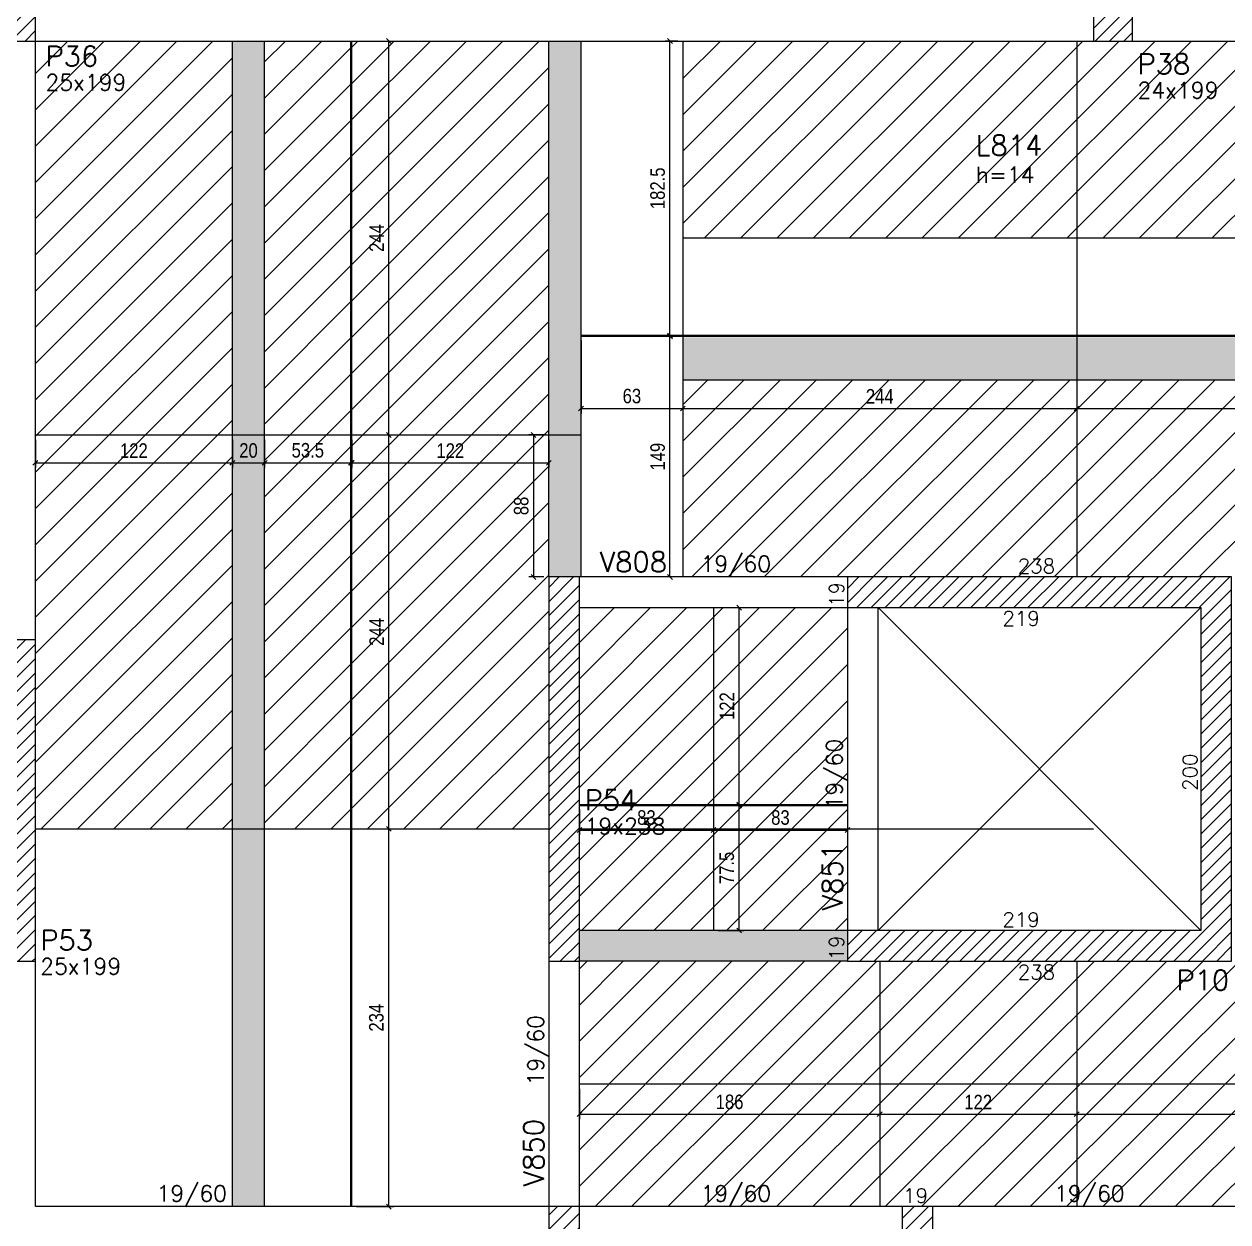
# Model space of a CAD drawing. Extents: x 1860 to 8661, y -614 to 3008.
# Drawn here: x 3347 to 4093, y 1386 to 2128 of the extents above; entities that cross this region are included whole.
import ezdxf

# ---------------------------------------------------------------- set-up
doc = ezdxf.new("R2010")
doc.units = 0
for name, color, linetype in [('COTA', 241, 'Continuous'), ('F-LAJES-DIM', 2, 'Continuous'), ('F-LAJES-NOME', 4, 'Continuous'), ('F-PILARES-DIM', 172, 'Continuous'), ('F-PILARES-HACH', 174, 'Continuous'), ('F-PILARES-NOME', 170, 'Continuous'), ('F-PILARES-S', 170, 'Continuous'), ('F-VIGAS', 3, 'Continuous'), ('F-VIGAS-DIM', 2, 'Continuous'), ('F-VIGAS-NOME', 4, 'Continuous'), ('F-VÃO', 1, 'Continuous'), ('Painéis', 200, 'Continuous')]:
    doc.layers.add(name, color=color, linetype=linetype)
doc.layers.add('Hachura', color=251, linetype='Continuous', lineweight=9)
doc.styles.add('COTA TECNICA-50', font='techl___.ttf', dxfattribs={"height": 9})
doc.styles.add('MCP', font='romans.shx')
doc.dimstyles.new('COTA PAINEL-50', dxfattribs={"dimtxt": 9, "dimasz": 3, "dimexe": 3, "dimexo": 3, "dimgap": 3, "dimtad": 1, "dimdec": 1, "dimzin": 12, "dimdsep": 46, "dimtxsty": 'COTA TECNICA-50', "dimblk1": 'OBLIQUE', "dimblk2": 'OBLIQUE', "dimsah": 1, "dimcen": 0.9, "dimclrd": 4, "dimclre": 4, "dimclrt": 240, "dimadec": 1, "dimazin": 3, "dimtfac": 1, "dimtdec": 1, "dimtmove": 0, "dimatfit": 3, "dimfxl": 1, "dimtolj": 1, "dimtzin": 12, "dimarcsym": 0})
pattern_1 = [(45, (3891.34, 901.7874), (-4.419417, 4.419417), [])]

# ---------------------------------------------------------------- blocks, each defined once
blk = doc.blocks.new('_Oblique')
at = {"color": 0, "linetype": 'ByBlock', "lineweight": -2}
blk.add_line((-0.5, -0.5), (0.5, 0.5), dxfattribs=at)
blk = doc.blocks.new('*D67')
at = {"layer": 'COTA', "color": 4, "lineweight": -2, "transparency": 16777216}
for p, q in [((3691.34, 1468.29), (3691.34, 1449.49)), ((3877.34, 1468.29), (3877.34, 1449.49)), ((3691.34, 1452.49), (3877.34, 1452.49))]:
    blk.add_line(p, q, dxfattribs=at)
at = {"layer": 'Defpoints', "color": 0, "transparency": 16777216}
for p in [(3691.34, 1471.29), (3877.34, 1471.29), (3877.34, 1452.49)]:
    blk.add_point(p, dxfattribs=at)
at = {"layer": 'COTA', "color": 4, "lineweight": -2, "transparency": 16777216, "xscale": 3, "yscale": 3, "zscale": 3, "rotation": 180}
blk.add_blockref('_Oblique', (3691.34, 1452.49), dxfattribs=at)
at = {"layer": 'COTA', "color": 4, "lineweight": -2, "transparency": 16777216, "xscale": 3, "yscale": 3, "zscale": 3}
blk.add_blockref('_Oblique', (3877.34, 1452.49), dxfattribs=at)
at = {"layer": 'COTA', "color": 240, "transparency": 16777216, "insert": (3784.34, 1460.1), "char_height": 9, "attachment_point": 5, "style": 'COTA TECNICA-50'}
blk.add_mtext('\\A1;186', dxfattribs=at)
blk = doc.blocks.new('*D68')
at = {"layer": 'COTA', "color": 4, "lineweight": -2, "transparency": 16777216}
for p, q in [((3877.34, 1483.29), (3877.34, 1449.49)), ((3999.34, 1468.29), (3999.34, 1449.49)), ((3877.34, 1452.49), (3999.34, 1452.49))]:
    blk.add_line(p, q, dxfattribs=at)
at = {"layer": 'Defpoints', "color": 0, "transparency": 16777216}
for p in [(3877.34, 1486.29), (3999.34, 1471.29), (3999.34, 1452.49)]:
    blk.add_point(p, dxfattribs=at)
at = {"layer": 'COTA', "color": 4, "lineweight": -2, "transparency": 16777216, "xscale": 3, "yscale": 3, "zscale": 3, "rotation": 180}
blk.add_blockref('_Oblique', (3877.34, 1452.49), dxfattribs=at)
at = {"layer": 'COTA', "color": 4, "lineweight": -2, "transparency": 16777216, "xscale": 3, "yscale": 3, "zscale": 3}
blk.add_blockref('_Oblique', (3999.34, 1452.49), dxfattribs=at)
at = {"layer": 'COTA', "color": 240, "transparency": 16777216, "insert": (3938.34, 1460.04), "char_height": 9, "attachment_point": 5, "style": 'COTA TECNICA-50'}
blk.add_mtext('\\A1;122', dxfattribs=at)
blk = doc.blocks.new('*D69')
at = {"layer": 'COTA', "color": 4, "lineweight": -2, "transparency": 16777216}
for p, q in [((3999.34, 1468.29), (3999.34, 1449.49)), ((4243.34, 1468.29), (4243.34, 1449.49)), ((3999.34, 1452.49), (4243.34, 1452.49))]:
    blk.add_line(p, q, dxfattribs=at)
at = {"layer": 'Defpoints', "color": 0, "transparency": 16777216}
for p in [(3999.34, 1471.29), (4243.34, 1471.29), (4243.34, 1452.49)]:
    blk.add_point(p, dxfattribs=at)
at = {"layer": 'COTA', "color": 4, "lineweight": -2, "transparency": 16777216, "xscale": 3, "yscale": 3, "zscale": 3, "rotation": 180}
blk.add_blockref('_Oblique', (3999.34, 1452.49), dxfattribs=at)
at = {"layer": 'COTA', "color": 4, "lineweight": -2, "transparency": 16777216, "xscale": 3, "yscale": 3, "zscale": 3}
blk.add_blockref('_Oblique', (4243.34, 1452.49), dxfattribs=at)
at = {"layer": 'COTA', "color": 240, "transparency": 16777216, "insert": (4121.34, 1460.05), "char_height": 9, "attachment_point": 5, "style": 'COTA TECNICA-50'}
blk.add_mtext('\\A1;244', dxfattribs=at)
blk = doc.blocks.new('*D78')
at = {"layer": 'COTA', "color": 4, "lineweight": -2, "transparency": 16777216}
for p, q in [((3691.34, 1641.29), (3691.34, 1625.51)), ((3774.34, 1641.29), (3774.34, 1625.51)), ((3691.34, 1628.51), (3774.34, 1628.51))]:
    blk.add_line(p, q, dxfattribs=at)
at = {"layer": 'Defpoints', "color": 0, "transparency": 16777216}
for p in [(3691.34, 1644.29), (3774.34, 1644.29), (3774.34, 1628.51)]:
    blk.add_point(p, dxfattribs=at)
at = {"layer": 'COTA', "color": 4, "lineweight": -2, "transparency": 16777216, "xscale": 3, "yscale": 3, "zscale": 3, "rotation": 180}
blk.add_blockref('_Oblique', (3691.34, 1628.51), dxfattribs=at)
at = {"layer": 'COTA', "color": 4, "lineweight": -2, "transparency": 16777216, "xscale": 3, "yscale": 3, "zscale": 3}
blk.add_blockref('_Oblique', (3774.34, 1628.51), dxfattribs=at)
at = {"layer": 'COTA', "color": 240, "transparency": 16777216, "insert": (3732.84, 1636.23), "char_height": 9, "attachment_point": 5, "style": 'COTA TECNICA-50'}
blk.add_mtext('\\A1;83', dxfattribs=at)
blk = doc.blocks.new('*D79')
at = {"layer": 'COTA', "color": 4, "lineweight": -2, "transparency": 16777216}
for p, q in [((3774.34, 1641.29), (3774.34, 1625.51)), ((3857.34, 1641.29), (3857.34, 1625.51)), ((3774.34, 1628.51), (3857.34, 1628.51))]:
    blk.add_line(p, q, dxfattribs=at)
at = {"layer": 'Defpoints', "color": 0, "transparency": 16777216}
for p in [(3774.34, 1644.29), (3857.34, 1644.29), (3857.34, 1628.51)]:
    blk.add_point(p, dxfattribs=at)
at = {"layer": 'COTA', "color": 4, "lineweight": -2, "transparency": 16777216, "xscale": 3, "yscale": 3, "zscale": 3, "rotation": 180}
blk.add_blockref('_Oblique', (3774.34, 1628.51), dxfattribs=at)
at = {"layer": 'COTA', "color": 4, "lineweight": -2, "transparency": 16777216, "xscale": 3, "yscale": 3, "zscale": 3}
blk.add_blockref('_Oblique', (3857.34, 1628.51), dxfattribs=at)
at = {"layer": 'COTA', "color": 240, "transparency": 16777216, "insert": (3815.84, 1636.23), "char_height": 9, "attachment_point": 5, "style": 'COTA TECNICA-50'}
blk.add_mtext('\\A1;83', dxfattribs=at)
blk = doc.blocks.new('*D80')
at = {"layer": 'COTA', "color": 4, "lineweight": -2, "transparency": 16777216}
for p, q in [((3777.34, 1643.79), (3793.24, 1643.79)), ((3790.24, 1566.29), (3790.24, 1643.79)), ((3777.34, 1566.29), (3793.24, 1566.29))]:
    blk.add_line(p, q, dxfattribs=at)
at = {"layer": 'Defpoints', "color": 0, "transparency": 16777216}
for p in [(3774.34, 1643.79), (3790.24, 1643.79), (3774.34, 1566.29)]:
    blk.add_point(p, dxfattribs=at)
at = {"layer": 'COTA', "color": 4, "lineweight": -2, "transparency": 16777216, "xscale": 3, "yscale": 3, "zscale": 3}
for p, rotation in [((3790.24, 1643.79), 90), ((3790.24, 1566.29), 270)]:
    blk.add_blockref('_Oblique', p, dxfattribs=dict(at, rotation=rotation))
at = {"layer": 'COTA', "color": 240, "transparency": 16777216, "insert": (3782.64, 1605.04), "char_height": 9, "attachment_point": 5, "rotation": 90, "style": 'COTA TECNICA-50'}
blk.add_mtext('\\A1;77.5', dxfattribs=at)
blk = doc.blocks.new('*D81')
at = {"layer": 'COTA', "color": 4, "lineweight": -2, "transparency": 16777216}
for p, q in [((3777.34, 1766.29), (3793.24, 1766.29)), ((3790.24, 1644.29), (3790.24, 1766.29)), ((3777.34, 1644.29), (3793.24, 1644.29))]:
    blk.add_line(p, q, dxfattribs=at)
at = {"layer": 'Defpoints', "color": 0, "transparency": 16777216}
for p in [(3774.34, 1766.29), (3790.24, 1766.29), (3774.34, 1644.29)]:
    blk.add_point(p, dxfattribs=at)
at = {"layer": 'COTA', "color": 4, "lineweight": -2, "transparency": 16777216, "xscale": 3, "yscale": 3, "zscale": 3}
for p, rotation in [((3790.24, 1766.29), 90), ((3790.24, 1644.29), 270)]:
    blk.add_blockref('_Oblique', p, dxfattribs=dict(at, rotation=rotation))
at = {"layer": 'COTA', "color": 240, "transparency": 16777216, "insert": (3782.69, 1705.29), "char_height": 9, "attachment_point": 5, "rotation": 90, "style": 'COTA TECNICA-50'}
blk.add_mtext('\\A1;122', dxfattribs=at)
blk = doc.blocks.new('*D126')
at = {"layer": 'COTA', "color": 4, "lineweight": -2, "transparency": 16777216}
for p, q in [((3553.34, 1629.29), (3576.28, 1629.29)), ((3573.28, 1395.29), (3573.28, 1629.29)), ((3553.34, 1395.29), (3576.28, 1395.29))]:
    blk.add_line(p, q, dxfattribs=at)
at = {"layer": 'Defpoints', "color": 0, "transparency": 16777216}
for p in [(3550.34, 1629.29), (3573.28, 1629.29), (3550.34, 1395.29)]:
    blk.add_point(p, dxfattribs=at)
at = {"layer": 'COTA', "color": 4, "lineweight": -2, "transparency": 16777216, "xscale": 3, "yscale": 3, "zscale": 3}
for p, rotation in [((3573.28, 1629.29), 90), ((3573.28, 1395.29), 270)]:
    blk.add_blockref('_Oblique', p, dxfattribs=dict(at, rotation=rotation))
at = {"layer": 'COTA', "color": 240, "transparency": 16777216, "insert": (3565.58, 1512.29), "char_height": 9, "attachment_point": 5, "rotation": 90, "style": 'COTA TECNICA-50'}
blk.add_mtext('\\A1;234', dxfattribs=at)
blk = doc.blocks.new('*D127')
at = {"layer": 'COTA', "color": 4, "lineweight": -2, "transparency": 16777216}
for p, q in [((3553.34, 1873.29), (3576.28, 1873.29)), ((3573.28, 1629.29), (3573.28, 1873.29)), ((3552.84, 1629.29), (3576.28, 1629.29))]:
    blk.add_line(p, q, dxfattribs=at)
at = {"layer": 'Defpoints', "color": 0, "transparency": 16777216}
for p in [(3550.34, 1873.29), (3573.28, 1873.29), (3549.84, 1629.29)]:
    blk.add_point(p, dxfattribs=at)
at = {"layer": 'COTA', "color": 4, "lineweight": -2, "transparency": 16777216, "xscale": 3, "yscale": 3, "zscale": 3}
for p, rotation in [((3573.28, 1873.29), 90), ((3573.28, 1629.29), 270)]:
    blk.add_blockref('_Oblique', p, dxfattribs=dict(at, rotation=rotation))
at = {"layer": 'COTA', "color": 240, "transparency": 16777216, "insert": (3565.71, 1751.29), "char_height": 9, "attachment_point": 5, "rotation": 90, "style": 'COTA TECNICA-50'}
blk.add_mtext('\\A1;244', dxfattribs=at)
blk = doc.blocks.new('*D128')
at = {"layer": 'COTA', "color": 4, "lineweight": -2, "transparency": 16777216}
for p, q in [((3553.34, 2117.29), (3576.28, 2117.29)), ((3573.28, 1873.29), (3573.28, 2117.29)), ((3553.34, 1873.29), (3576.28, 1873.29))]:
    blk.add_line(p, q, dxfattribs=at)
at = {"layer": 'Defpoints', "color": 0, "transparency": 16777216}
for p in [(3550.34, 2117.29), (3573.28, 2117.29), (3550.34, 1873.29)]:
    blk.add_point(p, dxfattribs=at)
at = {"layer": 'COTA', "color": 4, "lineweight": -2, "transparency": 16777216, "xscale": 3, "yscale": 3, "zscale": 3}
for p, rotation in [((3573.28, 2117.29), 90), ((3573.28, 1873.29), 270)]:
    blk.add_blockref('_Oblique', p, dxfattribs=dict(at, rotation=rotation))
at = {"layer": 'COTA', "color": 240, "transparency": 16777216, "insert": (3565.71, 1995.29), "char_height": 9, "attachment_point": 5, "rotation": 90, "style": 'COTA TECNICA-50'}
blk.add_mtext('\\A1;244', dxfattribs=at)
blk = doc.blocks.new('*D129')
at = {"layer": 'COTA', "color": 4, "lineweight": -2, "transparency": 16777216}
for p, q in [((3354.34, 1870.29), (3354.34, 1853.02)), ((3476.34, 1870.29), (3476.34, 1853.02)), ((3354.34, 1856.02), (3476.34, 1856.02))]:
    blk.add_line(p, q, dxfattribs=at)
at = {"layer": 'Defpoints', "color": 0, "transparency": 16777216}
for p in [(3354.34, 1873.29), (3476.34, 1873.29), (3476.34, 1856.02)]:
    blk.add_point(p, dxfattribs=at)
at = {"layer": 'COTA', "color": 4, "lineweight": -2, "transparency": 16777216, "xscale": 3, "yscale": 3, "zscale": 3, "rotation": 180}
blk.add_blockref('_Oblique', (3354.34, 1856.02), dxfattribs=at)
at = {"layer": 'COTA', "color": 4, "lineweight": -2, "transparency": 16777216, "xscale": 3, "yscale": 3, "zscale": 3}
blk.add_blockref('_Oblique', (3476.34, 1856.02), dxfattribs=at)
at = {"layer": 'COTA', "color": 240, "transparency": 16777216, "insert": (3415.34, 1863.57), "char_height": 9, "attachment_point": 5, "style": 'COTA TECNICA-50'}
blk.add_mtext('\\A1;122', dxfattribs=at)
blk = doc.blocks.new('*D130')
at = {"layer": 'COTA', "color": 4, "lineweight": -2, "transparency": 16777216}
for p, q in [((3476.34, 1870.29), (3476.34, 1853.02)), ((3496.34, 1870.29), (3496.34, 1853.02)), ((3476.34, 1856.02), (3496.34, 1856.02))]:
    blk.add_line(p, q, dxfattribs=at)
at = {"layer": 'Defpoints', "color": 0, "transparency": 16777216}
for p in [(3476.34, 1873.29), (3496.34, 1873.29), (3496.34, 1856.02)]:
    blk.add_point(p, dxfattribs=at)
at = {"layer": 'COTA', "color": 4, "lineweight": -2, "transparency": 16777216, "xscale": 3, "yscale": 3, "zscale": 3, "rotation": 180}
blk.add_blockref('_Oblique', (3476.34, 1856.02), dxfattribs=at)
at = {"layer": 'COTA', "color": 4, "lineweight": -2, "transparency": 16777216, "xscale": 3, "yscale": 3, "zscale": 3}
blk.add_blockref('_Oblique', (3496.34, 1856.02), dxfattribs=at)
at = {"layer": 'COTA', "color": 240, "transparency": 16777216, "insert": (3486.34, 1863.61), "char_height": 9, "attachment_point": 5, "style": 'COTA TECNICA-50'}
blk.add_mtext('\\A1;20', dxfattribs=at)
blk = doc.blocks.new('*D131')
at = {"layer": 'COTA', "color": 4, "lineweight": -2, "transparency": 16777216}
for p, q in [((3496.34, 1870.29), (3496.34, 1853.02)), ((3549.84, 1870.29), (3549.84, 1853.02)), ((3496.34, 1856.02), (3549.84, 1856.02))]:
    blk.add_line(p, q, dxfattribs=at)
at = {"layer": 'Defpoints', "color": 0, "transparency": 16777216}
for p in [(3496.34, 1873.29), (3549.84, 1873.29), (3549.84, 1856.02)]:
    blk.add_point(p, dxfattribs=at)
at = {"layer": 'COTA', "color": 4, "lineweight": -2, "transparency": 16777216, "xscale": 3, "yscale": 3, "zscale": 3, "rotation": 180}
blk.add_blockref('_Oblique', (3496.34, 1856.02), dxfattribs=at)
at = {"layer": 'COTA', "color": 4, "lineweight": -2, "transparency": 16777216, "xscale": 3, "yscale": 3, "zscale": 3}
blk.add_blockref('_Oblique', (3549.84, 1856.02), dxfattribs=at)
at = {"layer": 'COTA', "color": 240, "transparency": 16777216, "insert": (3523.09, 1863.72), "char_height": 9, "attachment_point": 5, "style": 'COTA TECNICA-50'}
blk.add_mtext('\\A1;53.5', dxfattribs=at)
blk = doc.blocks.new('*D132')
at = {"layer": 'COTA', "color": 4, "lineweight": -2, "transparency": 16777216}
for p, q in [((3550.34, 1870.29), (3550.34, 1853.02)), ((3672.34, 1870.29), (3672.34, 1853.02)), ((3550.34, 1856.02), (3672.34, 1856.02))]:
    blk.add_line(p, q, dxfattribs=at)
at = {"layer": 'Defpoints', "color": 0, "transparency": 16777216}
for p in [(3550.34, 1873.29), (3672.34, 1873.29), (3672.34, 1856.02)]:
    blk.add_point(p, dxfattribs=at)
at = {"layer": 'COTA', "color": 4, "lineweight": -2, "transparency": 16777216, "xscale": 3, "yscale": 3, "zscale": 3, "rotation": 180}
blk.add_blockref('_Oblique', (3550.34, 1856.02), dxfattribs=at)
at = {"layer": 'COTA', "color": 4, "lineweight": -2, "transparency": 16777216, "xscale": 3, "yscale": 3, "zscale": 3}
blk.add_blockref('_Oblique', (3672.34, 1856.02), dxfattribs=at)
at = {"layer": 'COTA', "color": 240, "transparency": 16777216, "insert": (3611.34, 1863.57), "char_height": 9, "attachment_point": 5, "style": 'COTA TECNICA-50'}
blk.add_mtext('\\A1;122', dxfattribs=at)
blk = doc.blocks.new('*D133')
at = {"layer": 'COTA', "color": 4, "lineweight": -2, "transparency": 16777216}
for p, q in [((3669.34, 1873.29), (3659.9, 1873.29)), ((3662.9, 1873.29), (3662.9, 1785.29)), ((3669.34, 1785.29), (3659.9, 1785.29))]:
    blk.add_line(p, q, dxfattribs=at)
at = {"layer": 'Defpoints', "color": 0, "transparency": 16777216}
for p in [(3672.34, 1873.29), (3662.9, 1785.29), (3672.34, 1785.29)]:
    blk.add_point(p, dxfattribs=at)
at = {"layer": 'COTA', "color": 4, "lineweight": -2, "transparency": 16777216, "xscale": 3, "yscale": 3, "zscale": 3}
for p, rotation in [((3662.9, 1873.29), 90), ((3662.9, 1785.29), 270)]:
    blk.add_blockref('_Oblique', p, dxfattribs=dict(at, rotation=rotation))
at = {"layer": 'COTA', "color": 240, "transparency": 16777216, "insert": (3655.31, 1829.29), "char_height": 9, "attachment_point": 5, "rotation": 90, "style": 'COTA TECNICA-50'}
blk.add_mtext('\\A1;88', dxfattribs=at)
blk = doc.blocks.new('*D134')
at = {"layer": 'COTA', "color": 4, "lineweight": -2, "transparency": 16777216}
for p, q in [((3692.34, 1931.79), (3692.34, 1886.64)), ((3755.34, 1904.29), (3755.34, 1886.64)), ((3692.34, 1889.64), (3755.34, 1889.64))]:
    blk.add_line(p, q, dxfattribs=at)
at = {"layer": 'Defpoints', "color": 0, "transparency": 16777216}
for p in [(3692.34, 1934.79), (3755.34, 1907.29), (3755.34, 1889.64)]:
    blk.add_point(p, dxfattribs=at)
at = {"layer": 'COTA', "color": 4, "lineweight": -2, "transparency": 16777216, "xscale": 3, "yscale": 3, "zscale": 3, "rotation": 180}
blk.add_blockref('_Oblique', (3692.34, 1889.64), dxfattribs=at)
at = {"layer": 'COTA', "color": 4, "lineweight": -2, "transparency": 16777216, "xscale": 3, "yscale": 3, "zscale": 3}
blk.add_blockref('_Oblique', (3755.34, 1889.64), dxfattribs=at)
at = {"layer": 'COTA', "color": 240, "transparency": 16777216, "insert": (3723.84, 1897.34), "char_height": 9, "attachment_point": 5, "style": 'COTA TECNICA-50'}
blk.add_mtext('\\A1;63', dxfattribs=at)
blk = doc.blocks.new('*D135')
at = {"layer": 'COTA', "color": 4, "lineweight": -2, "transparency": 16777216}
for p, q in [((3755.34, 1904.29), (3755.34, 1886.64)), ((3999.34, 1904.29), (3999.34, 1886.64)), ((3755.34, 1889.64), (3999.34, 1889.64))]:
    blk.add_line(p, q, dxfattribs=at)
at = {"layer": 'Defpoints', "color": 0, "transparency": 16777216}
for p in [(3755.34, 1907.29), (3999.34, 1907.29), (3999.34, 1889.64)]:
    blk.add_point(p, dxfattribs=at)
at = {"layer": 'COTA', "color": 4, "lineweight": -2, "transparency": 16777216, "xscale": 3, "yscale": 3, "zscale": 3, "rotation": 180}
blk.add_blockref('_Oblique', (3755.34, 1889.64), dxfattribs=at)
at = {"layer": 'COTA', "color": 4, "lineweight": -2, "transparency": 16777216, "xscale": 3, "yscale": 3, "zscale": 3}
blk.add_blockref('_Oblique', (3999.34, 1889.64), dxfattribs=at)
at = {"layer": 'COTA', "color": 240, "transparency": 16777216, "insert": (3877.34, 1897.21), "char_height": 9, "attachment_point": 5, "style": 'COTA TECNICA-50'}
blk.add_mtext('\\A1;244', dxfattribs=at)
blk = doc.blocks.new('*D136')
at = {"layer": 'COTA', "color": 4, "lineweight": -2, "transparency": 16777216}
for p, q in [((3999.34, 1904.29), (3999.34, 1886.64)), ((4243.34, 1904.29), (4243.34, 1886.64)), ((3999.34, 1889.64), (4243.34, 1889.64))]:
    blk.add_line(p, q, dxfattribs=at)
at = {"layer": 'Defpoints', "color": 0, "transparency": 16777216}
for p in [(3999.34, 1907.29), (4243.34, 1907.29), (4243.34, 1889.64)]:
    blk.add_point(p, dxfattribs=at)
at = {"layer": 'COTA', "color": 4, "lineweight": -2, "transparency": 16777216, "xscale": 3, "yscale": 3, "zscale": 3, "rotation": 180}
blk.add_blockref('_Oblique', (3999.34, 1889.64), dxfattribs=at)
at = {"layer": 'COTA', "color": 4, "lineweight": -2, "transparency": 16777216, "xscale": 3, "yscale": 3, "zscale": 3}
blk.add_blockref('_Oblique', (4243.34, 1889.64), dxfattribs=at)
at = {"layer": 'COTA', "color": 240, "transparency": 16777216, "insert": (4121.34, 1897.21), "char_height": 9, "attachment_point": 5, "style": 'COTA TECNICA-50'}
blk.add_mtext('\\A1;244', dxfattribs=at)
blk = doc.blocks.new('*D142')
at = {"layer": 'COTA', "color": 4, "lineweight": -2, "transparency": 16777216}
for p, q in [((3752.34, 1934.29), (3744.42, 1934.29)), ((3747.42, 1785.29), (3747.42, 1934.29)), ((3752.34, 1785.29), (3744.42, 1785.29))]:
    blk.add_line(p, q, dxfattribs=at)
at = {"layer": 'Defpoints', "color": 0, "transparency": 16777216}
for p in [(3747.42, 1934.29), (3755.34, 1934.29), (3755.34, 1785.29)]:
    blk.add_point(p, dxfattribs=at)
at = {"layer": 'COTA', "color": 4, "lineweight": -2, "transparency": 16777216, "xscale": 3, "yscale": 3, "zscale": 3}
for p, rotation in [((3747.42, 1934.29), 90), ((3747.42, 1785.29), 270)]:
    blk.add_blockref('_Oblique', p, dxfattribs=dict(at, rotation=rotation))
at = {"layer": 'COTA', "color": 240, "transparency": 16777216, "insert": (3739.82, 1859.79), "char_height": 9, "attachment_point": 5, "rotation": 90, "style": 'COTA TECNICA-50'}
blk.add_mtext('\\A1;149', dxfattribs=at)
blk = doc.blocks.new('*D143')
at = {"layer": 'COTA', "color": 4, "lineweight": -2, "transparency": 16777216}
for p, q in [((3752.34, 2117.29), (3744.42, 2117.29)), ((3747.42, 1934.79), (3747.42, 2117.29)), ((3752.34, 1934.79), (3744.42, 1934.79))]:
    blk.add_line(p, q, dxfattribs=at)
at = {"layer": 'Defpoints', "color": 0, "transparency": 16777216}
for p in [(3747.42, 2117.29), (3755.34, 2117.29), (3755.34, 1934.79)]:
    blk.add_point(p, dxfattribs=at)
at = {"layer": 'COTA', "color": 4, "lineweight": -2, "transparency": 16777216, "xscale": 3, "yscale": 3, "zscale": 3}
for p, rotation in [((3747.42, 2117.29), 90), ((3747.42, 1934.79), 270)]:
    blk.add_blockref('_Oblique', p, dxfattribs=dict(at, rotation=rotation))
at = {"layer": 'COTA', "color": 240, "transparency": 16777216, "insert": (3739.8, 2026.04), "char_height": 9, "attachment_point": 5, "rotation": 90, "style": 'COTA TECNICA-50'}
blk.add_mtext('\\A1;182.5', dxfattribs=at)

msp = doc.modelspace()

# ---------------------------------------------------------------- hatches: boundary and pattern name
at = {"layer": 'F-PILARES-HACH', "linetype": 'Continuous'}
h = msp.add_hatch(dxfattribs=at)
h.set_pattern_fill('ANSI31', color=256, scale=50, style=0)
h.set_pattern_definition(pattern_1)
h.paths.add_polyline_path([(3329.34, 2117.29), (3354.34, 2117.29), (3354.34, 2316.29), (3329.34, 2316.29)], flags=16)
h = msp.add_hatch(dxfattribs=at)
h.set_pattern_fill('ANSI31', color=256, scale=50, style=0)
h.set_pattern_definition(pattern_1)
h.paths.add_polyline_path([(4009.84, 2117.29), (4033.84, 2117.29), (4033.84, 2316.29), (4009.84, 2316.29)], flags=16)
h = msp.add_hatch(dxfattribs=at)
h.set_pattern_fill('ANSI31', color=256, scale=50, style=0)
h.set_pattern_definition(pattern_1)
h.paths.add_polyline_path([(3672.34, 1547.29), (3691.34, 1547.29), (3691.34, 1785.29), (3672.34, 1785.29)], flags=16)
h = msp.add_hatch(dxfattribs=at)
h.set_pattern_fill('ANSI31', color=256, scale=50, style=0)
h.set_pattern_definition(pattern_1)
h.paths.add_polyline_path([(4095.34, 1547.29), (4095.34, 1785.29), (3857.34, 1785.29), (3857.34, 1766.29), (4076.34, 1766.29), (4076.34, 1566.29), (3857.34, 1566.29), (3857.34, 1547.29)], flags=16)
h = msp.add_hatch(dxfattribs=at)
h.set_pattern_fill('ANSI31', color=256, scale=50, style=0)
h.set_pattern_definition(pattern_1)
h.paths.add_polyline_path([(3329.34, 1547.29), (3354.34, 1547.29), (3354.34, 1746.29), (3329.34, 1746.29)], flags=16)
h = msp.add_hatch(dxfattribs=at)
h.set_pattern_fill('ANSI31', color=256, scale=50, style=0)
h.set_pattern_definition(pattern_1)
h.paths.add_polyline_path([(3672.34, 1086.29), (3691.34, 1086.29), (3691.34, 1395.29), (3672.34, 1395.29)], flags=16)
h = msp.add_hatch(dxfattribs=at)
h.set_pattern_fill('ANSI31', color=256, scale=50, style=0)
h.set_pattern_definition(pattern_1)
h.paths.add_polyline_path([(3910.34, 877.79), (3910.34, 1395.29), (3891.34, 1395.29), (3891.34, 901.79), (3672.34, 901.79), (3672.34, 877.79)], flags=16)
at = {"layer": 'Hachura', "linetype": 'ByBlock'}
h = msp.add_hatch(dxfattribs=at)
h.set_pattern_fill('ANSI31', color=256, scale=5)
h.paths.add_polyline_path([(3476.34, 2117.29), (3354.34, 2117.29), (3354.34, 1873.29), (3476.34, 1873.29)])
h.paths.add_polyline_path([(3496.34, 1873.29), (3549.84, 1873.29), (3549.84, 2117.29), (3496.34, 2117.29)])
h.paths.add_polyline_path([(3672.34, 2117.29), (3550.34, 2117.29), (3550.34, 1873.29), (3672.34, 1873.29)])
h.paths.add_polyline_path([(3672.34, 1785.29), (3672.34, 1873.29), (3550.34, 1873.29), (3550.34, 1629.29), (3672.34, 1629.29)])
h.paths.add_polyline_path([(3549.84, 1873.29), (3496.34, 1873.29), (3496.34, 1629.29), (3549.84, 1629.29)])
h.paths.add_polyline_path([(3476.34, 1873.29), (3354.34, 1873.29), (3354.34, 1746.29), (3354.34, 1629.29), (3476.34, 1629.29)])
h = msp.add_hatch(color=256, dxfattribs=at)
h.dxf.hatch_style = 1
h.paths.add_polyline_path([(3692.34, 2117.29), (3672.34, 2117.29), (3672.34, 1873.29), (3692.34, 1873.29)])
h.paths.add_polyline_path([(3672.34, 1785.29), (3692.34, 1785.29), (3692.34, 1873.29), (3672.34, 1873.29)])
h.paths.add_polyline_path([(3476.34, 1873.29), (3496.34, 1873.29), (3496.34, 2117.29), (3476.34, 2117.29)])
h.paths.add_polyline_path([(3496.34, 1873.29), (3476.34, 1873.29), (3476.34, 1629.29), (3496.34, 1629.29)])
h.paths.add_polyline_path([(3476.34, 1395.29), (3496.34, 1395.29), (3496.34, 1629.29), (3476.34, 1629.29)])
h.paths.add_polyline_path([(3999.34, 1907.29), (3999.34, 1933.79), (3755.34, 1933.79), (3755.34, 1907.29)])
h.paths.add_polyline_path([(3999.34, 1933.79), (3999.34, 1907.29), (4243.34, 1907.29), (4243.34, 1933.79)])
h.paths.add_polyline_path([(4487.34, 1907.29), (4487.34, 1933.79), (4243.34, 1933.79), (4243.34, 1907.29)])
h = msp.add_hatch(dxfattribs=at)
h.set_pattern_fill('ANSI31', color=256, scale=5)
h.paths.add_polyline_path([(3755.34, 2117.29), (3755.34, 1995.29), (3999.34, 1995.29), (3999.34, 2117.29)])
h.paths.add_polyline_path([(4033.84, 2117.29), (4009.84, 2117.29), (3999.34, 2117.29), (3999.34, 1995.29), (4243.34, 1995.29), (4243.34, 2117.29)])
h.paths.add_polyline_path([(4243.34, 2117.29), (4243.34, 1995.29), (4487.34, 1995.29), (4487.34, 2117.29), (4481.34, 2117.29)])
h.paths.add_polyline_path([(4243.34, 1907.29), (4243.34, 1785.29), (4487.34, 1785.29), (4487.34, 1907.29)])
h.paths.add_polyline_path([(3999.34, 1907.29), (3999.34, 1785.29), (4095.34, 1785.29), (4243.34, 1785.29), (4243.34, 1907.29)])
h.paths.add_polyline_path([(3755.34, 1907.29), (3755.34, 1785.29), (3857.34, 1785.29), (3999.34, 1785.29), (3999.34, 1907.29)])
h = msp.add_hatch(dxfattribs=at)
h.set_pattern_fill('ANSI31', color=256, scale=5)
h.set_pattern_definition([(45, (30.893, -97.288), (-11.22532, 11.22532), [])])
h.paths.add_polyline_path([(4243.34, 1547.29), (4243.34, 1471.29), (4487.34, 1471.29), (4487.34, 1547.29)])
h.paths.add_polyline_path([(4243.34, 1470.79), (4243.34, 1395.29), (4340.84, 1395.29), (4487.34, 1395.29), (4487.34, 1470.79)])
h.paths.add_polyline_path([(4156.84, 1395.29), (4243.34, 1395.29), (4243.34, 1470.79), (3999.34, 1470.79), (3999.34, 1395.29)])
h.paths.add_polyline_path([(4243.34, 1471.29), (4243.34, 1547.29), (4095.34, 1547.29), (3999.34, 1547.29), (3999.34, 1471.29)])
h.paths.add_polyline_path([(3999.34, 1471.29), (3999.34, 1547.29), (3877.34, 1547.29), (3877.34, 1471.29)])
h.paths.add_polyline_path([(3999.34, 1395.29), (3999.34, 1470.79), (3877.34, 1470.79), (3877.34, 1395.29), (3891.34, 1395.29), (3910.34, 1395.29)])
h.paths.add_polyline_path([(3691.34, 1470.79), (3691.34, 1395.29), (3877.34, 1395.29), (3877.34, 1470.79)])
h.paths.add_polyline_path([(3877.34, 1471.29), (3877.34, 1547.29), (3857.34, 1547.29), (3691.34, 1547.29), (3691.34, 1471.29)])
h.paths.add_polyline_path([(3774.34, 1566.29), (3857.34, 1566.29), (3857.34, 1643.79), (3774.34, 1643.79)])
h.paths.add_polyline_path([(3691.34, 1643.79), (3691.34, 1566.29), (3774.34, 1566.29), (3774.34, 1643.79)])
h.paths.add_polyline_path([(3774.34, 1644.29), (3774.34, 1766.29), (3691.34, 1766.29), (3691.34, 1644.29)])
h.paths.add_polyline_path([(3774.34, 1644.29), (3857.34, 1644.29), (3857.34, 1766.29), (3774.34, 1766.29)])
h = msp.add_hatch(color=256, dxfattribs=at)
h.dxf.hatch_style = 1
h.paths.add_polyline_path([(3857.34, 1547.29), (3857.34, 1566.29), (3691.34, 1566.29), (3691.34, 1547.29)])

# ---------------------------------------------------------------- linework, layer by layer
at = {"layer": 'F-PILARES-S', "linetype": 'Continuous'}
for points in [[(3329.34, 2117.29), (3354.34, 2117.29), (3354.34, 2316.29), (3329.34, 2316.29), (3329.34, 2117.29)], [(4009.84, 2117.29), (4033.84, 2117.29), (4033.84, 2316.29), (4009.84, 2316.29), (4009.84, 2117.29)], [(3672.34, 1547.29), (3691.34, 1547.29), (3691.34, 1785.29), (3672.34, 1785.29), (3672.34, 1547.29)], [(4095.34, 1547.29), (4095.34, 1785.29), (3857.34, 1785.29), (3857.34, 1766.29), (4076.34, 1766.29), (4076.34, 1566.29), (3857.34, 1566.29), (3857.34, 1547.29), (4095.34, 1547.29)], [(3329.34, 1547.29), (3354.34, 1547.29), (3354.34, 1746.29), (3329.34, 1746.29), (3329.34, 1547.29)], [(3672.34, 1086.29), (3691.34, 1086.29), (3691.34, 1395.29), (3672.34, 1395.29), (3672.34, 1086.29)], [(3910.34, 877.79), (3910.34, 1395.29), (3891.34, 1395.29), (3891.34, 901.79), (3672.34, 901.79), (3672.34, 877.79), (3910.34, 877.79)]]:
    msp.add_lwpolyline(points, dxfattribs=at)
at = {"layer": 'F-VIGAS'}
for points in [[(3354.34, 1746.29), (3354.34, 2117.29)], [(3354.34, 2117.29), (4009.84, 2117.29)], [(4033.84, 2117.29), (4481.34, 2117.29)], [(3857.34, 1785.29), (3691.34, 1785.29)], [(3691.34, 1766.29), (3857.34, 1766.29)], [(3857.34, 1766.29), (3857.34, 1566.29)], [(3876.34, 1566.29), (3876.34, 1766.29)], [(3691.34, 1629.29), (4009.84, 1629.29)], [(3354.34, 1395.29), (3354.34, 1547.29)], [(3672.34, 1547.29), (3672.34, 1395.29)], [(3691.34, 1395.29), (3691.34, 1547.29)], [(3672.34, 1395.29), (3354.34, 1395.29)], [(3891.34, 1395.29), (3691.34, 1395.29)], [(4158.84, 1395.29), (3910.34, 1395.29)]]:
    msp.add_lwpolyline(points, dxfattribs=at)
at = {"layer": 'F-VÃO'}
for p, q in [((3876.34, 1566.29), (4076.34, 1766.29)), ((3876.34, 1766.29), (4076.34, 1566.29))]:
    msp.add_line(p, q, dxfattribs=at)
at = {"layer": 'Painéis'}
for p, q in [((3672.34, 1785.29), (3672.34, 2117.29)), ((3692.34, 1785.29), (3692.34, 2117.29)), ((3857.34, 1566.29), (3691.34, 1566.29)), ((3857.34, 1547.29), (3691.34, 1547.29))]:
    msp.add_line(p, q, dxfattribs=at)
for points in [[(3476.34, 1395.29), (3476.34, 2117.29)], [(3496.34, 1395.29), (3496.34, 2117.29)], [(3549.84, 1395.29), (3549.84, 2117.29)], [(3550.34, 1395.29), (3550.34, 2117.29)], [(3755.34, 2117.29), (3755.34, 1785.29)], [(3999.34, 2117.29), (3999.34, 1785.29)], [(3755.34, 1995.29), (4487.34, 1995.29)], [(4487.34, 1934.79), (3692.34, 1934.79)], [(4487.34, 1934.29), (3692.34, 1934.29)], [(4487.34, 1907.29), (3755.34, 1907.29)], [(3354.34, 1873.29), (3692.34, 1873.29)], [(3774.34, 1766.29), (3774.34, 1566.29)], [(3691.34, 1644.29), (3857.34, 1644.29)], [(3691.34, 1643.79), (3857.34, 1643.79)], [(3354.34, 1629.29), (3672.34, 1629.29)], [(3877.34, 1547.29), (3877.34, 1395.29)], [(3999.34, 1547.29), (3999.34, 1395.29)], [(3691.34, 1471.29), (4487.34, 1471.29)]]:
    msp.add_lwpolyline(points, dxfattribs=at)

# ---------------------------------------------------------------- texts
at = {"layer": 'F-LAJES-DIM', "linetype": 'Continuous', "style": 'MCP'}
msp.add_text('h=14', height=10, dxfattribs=at).set_placement((3936.84, 2029.39))
at = {"layer": 'F-LAJES-NOME', "linetype": 'Continuous', "style": 'MCP'}
msp.add_text('L814', height=12.5, dxfattribs=at).set_placement((3936.84, 2046.39))
at = {"layer": 'F-PILARES-DIM', "linetype": 'Continuous', "style": 'MCP'}
for s, height, p in [('25x199', 10, (3360.59, 2086.66)), ('24x199', 10, (4037.03, 2081.77)), ('238', 9, (3962.84, 1787.54)), ('219', 9, (3953.34, 1755.04)), ('19x238', 10, (3694.53, 1625.95)), ('219', 9, (3953.34, 1568.54)), ('25x199', 10, (3357.35, 1539.1)), ('238', 9, (3962.84, 1536.04)), ('19', 9, (3891.84, 1397.54))]:
    msp.add_text(s, height=height, dxfattribs=at).set_placement(p)
for s, p in [('19', (3855.09, 1766.79)), ('200', (4074.09, 1652.79)), ('19', (3855.09, 1547.79))]:
    msp.add_text(s, height=9, rotation=90, dxfattribs=at).set_placement(p)
at = {"layer": 'F-PILARES-NOME', "linetype": 'Continuous', "style": 'MCP'}
for s, p in [('P36', (3360.59, 2101.66)), ('P38', (4037.03, 2096.77)), ('P54', (3694.53, 1640.95)), ('P53', (3357.35, 1554.1)), ('P10', (4061.14, 1529.28))]:
    msp.add_text(s, height=12.5, dxfattribs=at).set_placement(p)
at = {"layer": 'F-VIGAS-DIM', "linetype": 'Continuous', "style": 'MCP'}
for p in [(3766.34, 1788.41), (3429.34, 1398.41), (3766.34, 1398.41), (3985.34, 1398.41)]:
    msp.add_text('19/60', height=10, dxfattribs=at).set_placement(p)
for p in [(3854.21, 1641.29), (3669.21, 1470.29)]:
    msp.add_text('19/60', height=10, rotation=90, dxfattribs=at).set_placement(p)
at = {"layer": 'F-VIGAS-NOME', "linetype": 'Continuous', "style": 'MCP'}
msp.add_text('V808', height=12.5, dxfattribs=at).set_placement((3703.84, 1788.41))
for s, p in [('V851', (3854.21, 1578.79)), ('V850', (3669.21, 1407.79))]:
    msp.add_text(s, height=12.5, rotation=90, dxfattribs=at).set_placement(p)

# ---------------------------------------------------------------- dimensions: what is measured, and where the dimension line sits
at = {"layer": 'COTA'}
for base, p1, p2, picture, middle in [((3573.28, 2117.29), (3550.34, 1873.29), (3550.34, 2117.29), '*D128', (3565.71, 1995.29)), ((3573.28, 1873.29), (3549.84, 1629.29), (3550.34, 1873.29), '*D127', (3565.71, 1751.29)), ((3790.24, 1766.29), (3774.34, 1644.29), (3774.34, 1766.29), '*D81', (3782.69, 1705.29))]:
    dim = msp.add_linear_dim(base=base, p1=p1, p2=p2, angle=90, dimstyle='COTA PAINEL-50', override={"dimtmove": 1}, dxfattribs=at)
    dim.commit()
    dim.dimension.update_dxf_attribs({"geometry": picture, "text_midpoint": middle})
for base, p1, p2, picture, middle in [((3747.42, 2117.29), (3755.34, 1934.79), (3755.34, 2117.29), '*D143', (3739.8, 2026.04)), ((3747.42, 1934.29), (3755.34, 1785.29), (3755.34, 1934.29), '*D142', (3739.82, 1859.79)), ((3662.9, 1785.29), (3672.34, 1873.29), (3672.34, 1785.29), '*D133', (3655.31, 1829.29)), ((3790.24, 1643.79), (3774.34, 1566.29), (3774.34, 1643.79), '*D80', (3782.64, 1605.04)), ((3573.28, 1629.29), (3550.34, 1395.29), (3550.34, 1629.29), '*D126', (3565.58, 1512.29))]:
    dim = msp.add_linear_dim(base=base, p1=p1, p2=p2, angle=90, dimstyle='COTA PAINEL-50', dxfattribs=at)
    dim.commit()
    dim.dimension.update_dxf_attribs({"geometry": picture, "text_midpoint": middle})
for base, p1, p2, picture, middle in [((3755.34, 1889.64), (3692.34, 1934.79), (3755.34, 1907.29), '*D134', (3723.84, 1897.34)), ((3476.34, 1856.02), (3354.34, 1873.29), (3476.34, 1873.29), '*D129', (3415.34, 1863.57)), ((3672.34, 1856.02), (3550.34, 1873.29), (3672.34, 1873.29), '*D132', (3611.34, 1863.57)), ((3774.34, 1628.51), (3691.34, 1644.29), (3774.34, 1644.29), '*D78', (3732.84, 1636.23)), ((3877.34, 1452.49), (3691.34, 1471.29), (3877.34, 1471.29), '*D67', (3784.34, 1460.1))]:
    dim = msp.add_linear_dim(base=base, p1=p1, p2=p2, dimstyle='COTA PAINEL-50', dxfattribs=at)
    dim.commit()
    dim.dimension.update_dxf_attribs({"geometry": picture, "text_midpoint": middle})
for base, p1, p2, picture, middle in [((3999.34, 1889.64), (3755.34, 1907.29), (3999.34, 1907.29), '*D135', (3877.34, 1897.21)), ((4243.34, 1889.64), (3999.34, 1907.29), (4243.34, 1907.29), '*D136', (4121.34, 1897.21)), ((3496.34, 1856.02), (3476.34, 1873.29), (3496.34, 1873.29), '*D130', (3486.34, 1863.61)), ((3549.84, 1856.02), (3496.34, 1873.29), (3549.84, 1873.29), '*D131', (3523.09, 1863.72)), ((3857.34, 1628.51), (3774.34, 1644.29), (3857.34, 1644.29), '*D79', (3815.84, 1636.23)), ((3999.34, 1452.49), (3877.34, 1486.29), (3999.34, 1471.29), '*D68', (3938.34, 1460.04)), ((4243.34, 1452.49), (3999.34, 1471.29), (4243.34, 1471.29), '*D69', (4121.34, 1460.05))]:
    dim = msp.add_linear_dim(base=base, p1=p1, p2=p2, dimstyle='COTA PAINEL-50', override={"dimtmove": 1}, dxfattribs=at)
    dim.commit()
    dim.dimension.update_dxf_attribs({"geometry": picture, "text_midpoint": middle})

doc.saveas('drawing.dxf')
